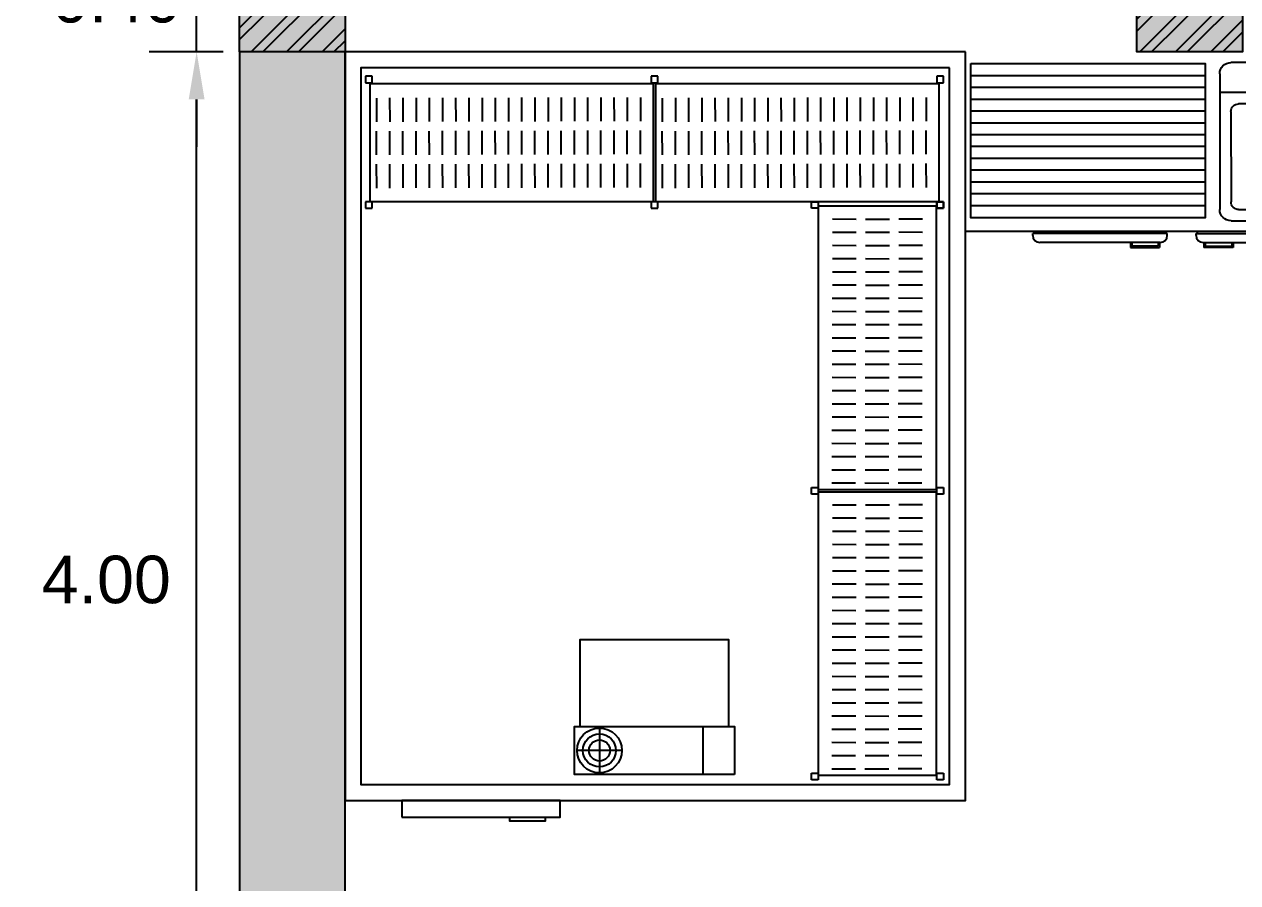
# Model space of a CAD drawing. Header units: millimetres. Extents: x 3409 to 3822, y 896 to 1108.
# Drawn here: x 3464.158 to 3468.756, y 1081.383 to 1084.636 of the extents above; entities that cross this region are included whole.
import ezdxf

# ---------------------------------------------------------------- set-up
doc = ezdxf.new("R2010")
doc.units = ezdxf.units.MM
for name, color, linetype in [('a-epipla', 8, 'Continuous'), ('a-toixoi', 5, 'Continuous'), ('DS_ST_quote 1_50', 7, 'Continuous'), ('Layer1', 5, 'Continuous'), ('ypostilwmata', 232, 'Continuous')]:
    doc.layers.add(name, color=color, linetype=linetype)
doc.styles.get("Standard").update_dxf_attribs({"font": 'arial.ttf'})
doc.dimstyles.get("Standard").update_dxf_attribs({"dimtxt": 0.18, "dimasz": 0.18, "dimexe": 0.18, "dimexo": 0.0625, "dimgap": 0.09, "dimtad": 0, "dimtih": 1, "dimtoh": 1, "dimdec": 4, "dimzin": 0, "dimdsep": 46, "dimtxsty": 'Standard', "dimcen": 0.09, "dimadec": 0, "dimazin": 0, "dimtfac": 1, "dimtdec": 4, "dimtofl": 0, "dimtmove": 0, "dimatfit": 3, "dimfxl": 1, "dimtolj": 1, "dimtzin": 0, "dimarcsym": 0})

# ---------------------------------------------------------------- blocks, each defined once
blk = doc.blocks.new('Kitchen Layout - 7 x 8 ft')
for p, q in [((47.25, 6.5), (47.25, 18.5)), ((48.75, 18.5), (48.75, 6.5)), ((64, 4), (32, 4))]:
    blk.add_line(p, q)
for points in [[(33.5, 21), (62.5, 21)], [(32, 1.5), (32, 19.5)], [(34.5, 19.5), (46.25, 19.5)], [(49.75, 19.5), (61.5, 19.5)], [(64, 19.5), (64, 1.5)], [(33.5, 6.5), (33.5, 18.5)], [(62.5, 18.5), (62.5, 6.5)], [(46.25, 5.5), (34.5, 5.5)], [(61.5, 5.5), (49.75, 5.5)], [(62.5, 0), (33.5, 0)]]:
    blk.add_lwpolyline(points)
for centre, radius in [((40.5, 12.5), 1), ((40.5, 12.5), 0.5), ((55.5, 12.5), 1), ((55.5, 12.5), 0.5)]:
    blk.add_circle(centre, radius)
for centre, radius, start, end in [((33.5, 19.5), 1.5, 90, 180), ((62.5, 19.5), 1.5, 0, 90), ((34.5, 18.5), 1, 90, 180), ((46.25, 18.5), 1, 0, 90), ((49.75, 18.5), 1, 90, 180), ((61.5, 18.5), 1, 0, 90), ((34.5, 6.5), 1, 180, 270), ((46.25, 6.5), 1, 270, 0), ((49.75, 6.5), 1, 180, 270), ((61.5, 6.5), 1, 270, 0), ((33.5, 1.5), 1.5, 180, 270), ((62.5, 1.5), 1.5, 270, 0)]:
    blk.add_arc(centre, radius, start, end)
blk = doc.blocks.new('*D134')
at = {"layer": 'Defpoints', "color": 0, "transparency": 16777216}
for p in [(3464.8114, 1084.5311), (3464.974, 1084.5311), (3464.974, 1080.5311)]:
    blk.add_point(p, dxfattribs=at)
at = {"layer": 'DS_ST_quote 1_50', "color": 0, "lineweight": -2, "transparency": 16777216}
for p, q in [((3464.9115, 1084.5311), (3464.6314, 1084.5311)), ((3464.8114, 1080.7111), (3464.8114, 1084.3511)), ((3464.9115, 1080.5311), (3464.6314, 1080.5311))]:
    blk.add_line(p, q, dxfattribs=at)
at = {"layer": 'DS_ST_quote 1_50', "color": 0, "transparency": 16777216}
for points in [[(3464.7814, 1084.3511), (3464.8414, 1084.3511), (3464.8114, 1084.5311)], [(3464.7814, 1080.7111), (3464.8414, 1080.7111), (3464.8114, 1080.5311)]]:
    blk.add_solid(points, dxfattribs=at)
at = {"layer": 'DS_ST_quote 1_50', "color": 0, "transparency": 16777216, "insert": (3464.469, 1082.5311), "char_height": 0.18, "attachment_point": 5}
blk.add_mtext('\\A1;4.00', dxfattribs=at)
blk = doc.blocks.new('*D133')
at = {"layer": 'Defpoints', "color": 0, "transparency": 16777216}
for p in [(3464.8114, 1084.9311), (3464.974, 1084.9311), (3464.974, 1084.5311)]:
    blk.add_point(p, dxfattribs=at)
at = {"layer": 'DS_ST_quote 1_50', "color": 0, "lineweight": -2, "transparency": 16777216}
for p, q in [((3464.8114, 1085.1111), (3464.8114, 1085.2911)), ((3464.9115, 1084.9311), (3464.6314, 1084.9311)), ((3464.8114, 1084.5311), (3464.8114, 1084.9311)), ((3464.9115, 1084.5311), (3464.6314, 1084.5311)), ((3464.8114, 1084.3511), (3464.8114, 1084.1711))]:
    blk.add_line(p, q, dxfattribs=at)
at = {"layer": 'DS_ST_quote 1_50', "color": 0, "transparency": 16777216}
for points in [[(3464.7814, 1085.1111), (3464.8414, 1085.1111), (3464.8114, 1084.9311)], [(3464.7814, 1084.3511), (3464.8414, 1084.3511), (3464.8114, 1084.5311)]]:
    blk.add_solid(points, dxfattribs=at)
at = {"layer": 'DS_ST_quote 1_50', "color": 0, "transparency": 16777216, "insert": (3464.5076, 1084.7311), "char_height": 0.18, "attachment_point": 5}
blk.add_mtext('\\A1;0.40', dxfattribs=at)
blk = doc.blocks.new('*D136')
at = {"layer": 'Defpoints', "color": 0, "transparency": 16777216}
for p in [(3464.974, 1084.9311), (3463.8331, 1080.1312), (3464.974, 1080.1312)]:
    blk.add_point(p, dxfattribs=at)
at = {"layer": 'DS_ST_quote 1_50', "color": 0, "lineweight": -2, "transparency": 16777216}
for p, q in [((3464.9115, 1084.9311), (3463.6531, 1084.9311)), ((3463.8331, 1084.7511), (3463.8331, 1082.7131)), ((3463.8331, 1080.3112), (3463.8331, 1082.3493)), ((3464.9115, 1080.1312), (3463.6531, 1080.1312))]:
    blk.add_line(p, q, dxfattribs=at)
at = {"layer": 'DS_ST_quote 1_50', "color": 0, "transparency": 16777216}
for points in [[(3463.8031, 1084.7511), (3463.8631, 1084.7511), (3463.8331, 1084.9311)], [(3463.8031, 1080.3112), (3463.8631, 1080.3112), (3463.8331, 1080.1312)]]:
    blk.add_solid(points, dxfattribs=at)
at = {"layer": 'DS_ST_quote 1_50', "color": 0, "transparency": 16777216, "insert": (3463.8331, 1082.5312), "char_height": 0.18, "attachment_point": 5}
blk.add_mtext('\\A1;4.80', dxfattribs=at)

msp = doc.modelspace()

# ---------------------------------------------------------------- hatches: boundary and pattern name
at = {"layer": 'a-epipla'}
h = msp.add_hatch(dxfattribs=at)
h.set_pattern_fill('ANSI32', color=256, scale=0.01)
h.paths.add_polyline_path([(3418.174, 1084.9311), (3417.774, 1084.9311), (3417.774, 1084.5311), (3418.174, 1084.5311)])
h.paths.add_polyline_path([(3421.574, 1084.9311), (3421.174, 1084.9311), (3421.174, 1084.5311), (3421.574, 1084.5311)])
h.paths.add_polyline_path([(3424.974, 1084.9311), (3424.574, 1084.9311), (3424.574, 1084.5311), (3424.974, 1084.5311)])
h.paths.add_polyline_path([(3428.374, 1084.9311), (3427.974, 1084.9311), (3427.974, 1084.5311), (3428.374, 1084.5311)])
h.paths.add_polyline_path([(3431.774, 1084.9311), (3431.374, 1084.9311), (3431.374, 1084.5311), (3431.774, 1084.5311)])
h.paths.add_polyline_path([(3431.774, 1080.5312), (3431.374, 1080.5312), (3431.374, 1080.1312), (3431.774, 1080.1312)])
h.paths.add_polyline_path([(3428.374, 1080.5311), (3427.974, 1080.5311), (3427.974, 1080.1311), (3428.374, 1080.1311)])
h.paths.add_polyline_path([(3424.974, 1080.5311), (3424.574, 1080.5311), (3424.574, 1080.1311), (3424.974, 1080.1311)])
h.paths.add_polyline_path([(3421.574, 1080.5311), (3421.174, 1080.5311), (3421.174, 1080.1311), (3421.574, 1080.1311)])
h.paths.add_polyline_path([(3418.174, 1080.5311), (3417.774, 1080.5311), (3417.774, 1080.1311), (3418.174, 1080.1311)])
h.paths.add_polyline_path([(3435.174, 1084.9311), (3434.774, 1084.9311), (3434.774, 1084.5311), (3435.174, 1084.5311)])
h.paths.add_polyline_path([(3438.574, 1084.9311), (3438.174, 1084.9311), (3438.174, 1084.5311), (3438.574, 1084.5311)])
h.paths.add_polyline_path([(3441.974, 1084.9311), (3441.574, 1084.9311), (3441.574, 1084.5311), (3441.974, 1084.5311)])
h.paths.add_polyline_path([(3445.374, 1084.9311), (3444.974, 1084.9311), (3444.974, 1084.5311), (3445.374, 1084.5311)])
h.paths.add_polyline_path([(3445.374, 1080.5311), (3444.974, 1080.5311), (3444.974, 1080.1311), (3445.374, 1080.1311)])
h.paths.add_polyline_path([(3441.974, 1080.5311), (3441.574, 1080.5311), (3441.574, 1080.1311), (3441.974, 1080.1311)])
h.paths.add_polyline_path([(3438.574, 1080.5311), (3438.174, 1080.5311), (3438.174, 1080.1311), (3438.574, 1080.1311)])
h.paths.add_polyline_path([(3435.174, 1080.5312), (3434.774, 1080.5312), (3434.774, 1080.1312), (3435.174, 1080.1312)])
h.paths.add_polyline_path([(3451.774, 1084.9311), (3451.374, 1084.9311), (3451.374, 1084.5311), (3451.774, 1084.5311)])
h.paths.add_polyline_path([(3455.174, 1084.9311), (3454.774, 1084.9311), (3454.774, 1084.5311), (3455.174, 1084.5311)])
h.paths.add_polyline_path([(3458.574, 1084.9311), (3458.174, 1084.9311), (3458.174, 1084.5311), (3458.574, 1084.5311)])
h.paths.add_polyline_path([(3461.974, 1084.9311), (3461.574, 1084.9311), (3461.574, 1084.5311), (3461.974, 1084.5311)])
h.paths.add_polyline_path([(3451.774, 1080.5311), (3451.374, 1080.5311), (3451.374, 1080.1311), (3451.774, 1080.1311)])
h.paths.add_polyline_path([(3455.174, 1080.5311), (3454.774, 1080.5311), (3454.774, 1080.1311), (3455.174, 1080.1311)])
h.paths.add_polyline_path([(3458.574, 1080.5311), (3458.174, 1080.5311), (3458.174, 1080.1311), (3458.574, 1080.1311)])
h.paths.add_polyline_path([(3461.974, 1080.5312), (3461.574, 1080.5312), (3461.574, 1080.1312), (3461.974, 1080.1312)])
h.paths.add_polyline_path([(3465.374, 1084.9311), (3464.974, 1084.9311), (3464.974, 1084.5311), (3465.374, 1084.5311)])
h.paths.add_polyline_path([(3468.774, 1084.9311), (3468.374, 1084.9311), (3468.374, 1084.5311), (3468.774, 1084.5311)])
h.paths.add_polyline_path([(3472.174, 1084.9311), (3471.774, 1084.9311), (3471.774, 1084.5311), (3472.174, 1084.5311)])
h.paths.add_polyline_path([(3475.574, 1084.9311), (3475.174, 1084.9311), (3475.174, 1084.5311), (3475.574, 1084.5311)])
h.paths.add_polyline_path([(3478.974, 1084.9311), (3478.574, 1084.9311), (3478.574, 1084.5311), (3478.974, 1084.5311)])
h.paths.add_polyline_path([(3478.974, 1080.5311), (3478.574, 1080.5311), (3478.574, 1080.1311), (3478.974, 1080.1311)])
h.paths.add_polyline_path([(3475.574, 1080.5311), (3475.174, 1080.5311), (3475.174, 1080.1311), (3475.574, 1080.1311)])
h.paths.add_polyline_path([(3472.174, 1080.5311), (3471.774, 1080.5311), (3471.774, 1080.1311), (3472.174, 1080.1311)])
h.paths.add_polyline_path([(3468.774, 1080.5311), (3468.374, 1080.5311), (3468.374, 1080.1311), (3468.774, 1080.1311)])
h.paths.add_polyline_path([(3465.374, 1080.5312), (3464.974, 1080.5312), (3464.974, 1080.1312), (3465.374, 1080.1312)])
h = msp.add_hatch(dxfattribs=at)
h.set_pattern_fill('AR-CONC', color=256, scale=0.00088)
h.paths.add_polyline_path([(3418.174, 1084.9311), (3417.774, 1084.9311), (3417.774, 1084.5311), (3418.174, 1084.5311)])
h.paths.add_polyline_path([(3421.574, 1084.9311), (3421.174, 1084.9311), (3421.174, 1084.5311), (3421.574, 1084.5311)])
h.paths.add_polyline_path([(3418.174, 1080.5311), (3417.774, 1080.5311), (3417.774, 1080.1311), (3418.174, 1080.1311)])
h.paths.add_polyline_path([(3421.574, 1080.5311), (3421.174, 1080.5311), (3421.174, 1080.1311), (3421.574, 1080.1311)])
h.paths.add_polyline_path([(3424.974, 1084.9311), (3424.574, 1084.9311), (3424.574, 1084.5311), (3424.974, 1084.5311)])
h.paths.add_polyline_path([(3424.974, 1080.5311), (3424.574, 1080.5311), (3424.574, 1080.1311), (3424.974, 1080.1311)])
h.paths.add_polyline_path([(3428.374, 1080.5311), (3427.974, 1080.5311), (3427.974, 1080.1311), (3428.374, 1080.1311)])
h.paths.add_polyline_path([(3428.374, 1084.9311), (3427.974, 1084.9311), (3427.974, 1084.5311), (3428.374, 1084.5311)])
h.paths.add_polyline_path([(3431.774, 1084.9311), (3431.374, 1084.9311), (3431.374, 1084.5311), (3431.774, 1084.5311)])
h.paths.add_polyline_path([(3431.774, 1080.5312), (3431.374, 1080.5312), (3431.374, 1080.1312), (3431.774, 1080.1312)])
h.paths.add_polyline_path([(3435.174, 1080.5312), (3434.774, 1080.5312), (3434.774, 1080.1312), (3435.174, 1080.1312)])
h.paths.add_polyline_path([(3435.174, 1084.9311), (3434.774, 1084.9311), (3434.774, 1084.5311), (3435.174, 1084.5311)])
h.paths.add_polyline_path([(3438.574, 1084.9311), (3438.174, 1084.9311), (3438.174, 1084.5311), (3438.574, 1084.5311)])
h.paths.add_polyline_path([(3438.574, 1080.5311), (3438.174, 1080.5311), (3438.174, 1080.1311), (3438.574, 1080.1311)])
h.paths.add_polyline_path([(3441.974, 1084.9311), (3441.574, 1084.9311), (3441.574, 1084.5311), (3441.974, 1084.5311)])
h.paths.add_polyline_path([(3441.974, 1080.5311), (3441.574, 1080.5311), (3441.574, 1080.1311), (3441.974, 1080.1311)])
h.paths.add_polyline_path([(3445.374, 1084.9311), (3444.974, 1084.9311), (3444.974, 1084.5311), (3445.374, 1084.5311)])
h.paths.add_polyline_path([(3445.374, 1080.5311), (3444.974, 1080.5311), (3444.974, 1080.1311), (3445.374, 1080.1311)])
h.paths.add_polyline_path([(3451.774, 1084.9311), (3451.374, 1084.9311), (3451.374, 1084.5311), (3451.774, 1084.5311)])
h.paths.add_polyline_path([(3455.174, 1084.9311), (3454.774, 1084.9311), (3454.774, 1084.5311), (3455.174, 1084.5311)])
h.paths.add_polyline_path([(3451.774, 1080.5311), (3451.374, 1080.5311), (3451.374, 1080.1311), (3451.774, 1080.1311)])
h.paths.add_polyline_path([(3455.174, 1080.5311), (3454.774, 1080.5311), (3454.774, 1080.1311), (3455.174, 1080.1311)])
h.paths.add_polyline_path([(3458.574, 1084.9311), (3458.174, 1084.9311), (3458.174, 1084.5311), (3458.574, 1084.5311)])
h.paths.add_polyline_path([(3458.574, 1080.5311), (3458.174, 1080.5311), (3458.174, 1080.1311), (3458.574, 1080.1311)])
h.paths.add_polyline_path([(3461.974, 1084.9311), (3461.574, 1084.9311), (3461.574, 1084.5311), (3461.974, 1084.5311)])
h.paths.add_polyline_path([(3461.974, 1080.5312), (3461.574, 1080.5312), (3461.574, 1080.1312), (3461.974, 1080.1312)])
h.paths.add_polyline_path([(3465.374, 1084.9311), (3464.974, 1084.9311), (3464.974, 1084.5311), (3465.374, 1084.5311)])
h.paths.add_polyline_path([(3465.374, 1080.5312), (3464.974, 1080.5312), (3464.974, 1080.1312), (3465.374, 1080.1312)])
h.paths.add_polyline_path([(3468.774, 1084.9311), (3468.374, 1084.9311), (3468.374, 1084.5311), (3468.774, 1084.5311)])
h.paths.add_polyline_path([(3468.774, 1080.5311), (3468.374, 1080.5311), (3468.374, 1080.1311), (3468.774, 1080.1311)])
h.paths.add_polyline_path([(3472.174, 1084.9311), (3471.774, 1084.9311), (3471.774, 1084.5311), (3472.174, 1084.5311)])
h.paths.add_polyline_path([(3472.174, 1080.5311), (3471.774, 1080.5311), (3471.774, 1080.1311), (3472.174, 1080.1311)])
h.paths.add_polyline_path([(3475.574, 1084.9311), (3475.174, 1084.9311), (3475.174, 1084.5311), (3475.574, 1084.5311)])
h.paths.add_polyline_path([(3475.574, 1080.5311), (3475.174, 1080.5311), (3475.174, 1080.1311), (3475.574, 1080.1311)])
h.paths.add_polyline_path([(3478.974, 1080.5311), (3478.574, 1080.5311), (3478.574, 1080.1311), (3478.974, 1080.1311)])
h.paths.add_polyline_path([(3478.974, 1084.9311), (3478.574, 1084.9311), (3478.574, 1084.5311), (3478.974, 1084.5311)])
at = {"layer": 'Layer1'}
h = msp.add_hatch(color=256, dxfattribs=at)
h.dxf.hatch_style = 1
h.paths.add_polyline_path([(3461.974, 1084.5311), (3461.574, 1084.5311), (3461.574, 1080.5312), (3461.974, 1080.5312)])
h.paths.add_polyline_path([(3465.374, 1084.5311), (3464.974, 1084.5311), (3464.974, 1080.5312), (3465.374, 1080.5312)])
h.paths.add_polyline_path([(3475.574, 1084.5311), (3475.174, 1084.5311), (3475.174, 1080.5311), (3475.574, 1080.5311)])
h.paths.add_polyline_path([(3478.974, 1084.5311), (3478.774, 1084.5311), (3478.774, 1083.7811), (3477.2573, 1083.7811), (3477.2573, 1083.5811), (3478.774, 1083.5811), (3478.774, 1082.6311), (3475.574, 1082.6311), (3475.574, 1082.4311), (3478.774, 1082.4311), (3478.774, 1081.4811), (3477.2573, 1081.4811), (3477.2573, 1081.2811), (3478.774, 1081.2811), (3478.774, 1080.5311), (3478.974, 1080.5311)])
h.paths.add_polyline_path([(3478.574, 1084.9311), (3477.2573, 1084.9311), (3477.2573, 1084.7311), (3478.574, 1084.7311)])
h.paths.add_polyline_path([(3476.2547, 1084.9311), (3475.574, 1084.9311), (3475.574, 1084.7311), (3476.2547, 1084.7311)])
h.paths.add_polyline_path([(3476.2547, 1080.3311), (3475.574, 1080.3311), (3475.574, 1080.1311), (3476.2548, 1080.1311)])
h.paths.add_polyline_path([(3478.574, 1080.3311), (3477.2573, 1080.3311), (3477.2573, 1080.1311), (3478.574, 1080.1311)])

# ---------------------------------------------------------------- linework, layer by layer
at = {"layer": 'a-epipla'}
for p, q in [((3465.451, 1084.4384), (3465.451, 1084.4134)), ((3465.476, 1084.4384), (3465.451, 1084.4384)), ((3465.451, 1084.4134), (3465.476, 1084.4134)), ((3465.476, 1084.4134), (3465.476, 1084.4384)), ((3466.5337, 1084.4384), (3466.5337, 1084.4134)), ((3466.5587, 1084.4384), (3466.5337, 1084.4384)), ((3466.5337, 1084.4384), (3466.5337, 1084.4134)), ((3466.5587, 1084.4384), (3466.5337, 1084.4384)), ((3466.5337, 1084.4384), (3466.5337, 1084.4134)), ((3466.5587, 1084.4384), (3466.5337, 1084.4384)), ((3466.5337, 1084.4134), (3466.5587, 1084.4134)), ((3466.5337, 1084.4134), (3466.5587, 1084.4134)), ((3466.5337, 1084.4134), (3466.5587, 1084.4134)), ((3466.5587, 1084.4134), (3466.5587, 1084.4384)), ((3466.5587, 1084.4134), (3466.5587, 1084.4384)), ((3466.5587, 1084.4134), (3466.5587, 1084.4384)), ((3467.6165, 1084.4384), (3467.6165, 1084.4134)), ((3467.6415, 1084.4384), (3467.6165, 1084.4384)), ((3467.6165, 1084.4384), (3467.6165, 1084.4134)), ((3467.6415, 1084.4384), (3467.6165, 1084.4384)), ((3467.6165, 1084.4134), (3467.6415, 1084.4134)), ((3467.6165, 1084.4134), (3467.6415, 1084.4134)), ((3467.6415, 1084.4134), (3467.6415, 1084.4384)), ((3467.6415, 1084.4134), (3467.6415, 1084.4384)), ((3467.7443, 1084.4419), (3468.6328, 1084.4419)), ((3467.7443, 1084.3971), (3468.6328, 1084.3971)), ((3465.4927, 1084.3563), (3465.4929, 1084.2663)), ((3465.5427, 1084.3564), (3465.5429, 1084.2664)), ((3465.5927, 1084.3565), (3465.5929, 1084.2665)), ((3465.6427, 1084.3566), (3465.6429, 1084.2666)), ((3465.6927, 1084.3568), (3465.6929, 1084.2668)), ((3465.7427, 1084.3569), (3465.7429, 1084.2669)), ((3465.7927, 1084.357), (3465.7929, 1084.267)), ((3465.8427, 1084.3571), (3465.8429, 1084.2671)), ((3465.8927, 1084.3573), (3465.8929, 1084.2673)), ((3465.9427, 1084.3574), (3465.9429, 1084.2674)), ((3465.9927, 1084.3575), (3465.9929, 1084.2675)), ((3466.0427, 1084.3576), (3466.0429, 1084.2676)), ((3466.0927, 1084.3578), (3466.0929, 1084.2678)), ((3466.1427, 1084.3579), (3466.1429, 1084.2679)), ((3466.1927, 1084.358), (3466.1929, 1084.268)), ((3466.2427, 1084.3581), (3466.2429, 1084.2681)), ((3466.2927, 1084.3583), (3466.2929, 1084.2683)), ((3466.3427, 1084.3584), (3466.3429, 1084.2684)), ((3466.3927, 1084.3585), (3466.3929, 1084.2685)), ((3466.4427, 1084.3586), (3466.4429, 1084.2686)), ((3466.4927, 1084.3588), (3466.4929, 1084.2688)), ((3466.5754, 1084.3563), (3466.5756, 1084.2663)), ((3466.6254, 1084.3564), (3466.6256, 1084.2664)), ((3466.6754, 1084.3565), (3466.6756, 1084.2665)), ((3466.7254, 1084.3566), (3466.7256, 1084.2666)), ((3466.7754, 1084.3568), (3466.7756, 1084.2668)), ((3466.8254, 1084.3569), (3466.8256, 1084.2669)), ((3466.8754, 1084.357), (3466.8756, 1084.267)), ((3466.9254, 1084.3571), (3466.9256, 1084.2671)), ((3466.9754, 1084.3573), (3466.9756, 1084.2673)), ((3467.0254, 1084.3574), (3467.0256, 1084.2674)), ((3467.0754, 1084.3575), (3467.0756, 1084.2675)), ((3467.1254, 1084.3576), (3467.1256, 1084.2676)), ((3467.1754, 1084.3578), (3467.1756, 1084.2678)), ((3467.2254, 1084.3579), (3467.2256, 1084.2679)), ((3467.2754, 1084.358), (3467.2756, 1084.268)), ((3467.3254, 1084.3581), (3467.3256, 1084.2681)), ((3467.3754, 1084.3583), (3467.3756, 1084.2683)), ((3467.4254, 1084.3584), (3467.4256, 1084.2684)), ((3467.4754, 1084.3585), (3467.4756, 1084.2685)), ((3467.5254, 1084.3586), (3467.5256, 1084.2686)), ((3467.5754, 1084.3588), (3467.5756, 1084.2688)), ((3467.7443, 1084.3524), (3468.6328, 1084.3524)), ((3467.7443, 1084.3076), (3468.6328, 1084.3076)), ((3465.4932, 1084.1407), (3465.493, 1084.2307)), ((3465.5432, 1084.1408), (3465.543, 1084.2308)), ((3465.5932, 1084.1409), (3465.593, 1084.2309)), ((3465.6432, 1084.1411), (3465.643, 1084.2311)), ((3465.6932, 1084.1412), (3465.693, 1084.2312)), ((3465.7432, 1084.1413), (3465.743, 1084.2313)), ((3465.7932, 1084.1414), (3465.793, 1084.2314)), ((3465.8432, 1084.1416), (3465.843, 1084.2316)), ((3465.8932, 1084.1417), (3465.893, 1084.2317)), ((3465.9432, 1084.1418), (3465.943, 1084.2318)), ((3465.9932, 1084.1419), (3465.993, 1084.2319)), ((3466.0432, 1084.1421), (3466.043, 1084.2321)), ((3466.0932, 1084.1422), (3466.093, 1084.2322)), ((3466.1432, 1084.1423), (3466.143, 1084.2323)), ((3466.1932, 1084.1424), (3466.193, 1084.2324)), ((3466.2432, 1084.1426), (3466.243, 1084.2326)), ((3466.2932, 1084.1427), (3466.293, 1084.2327)), ((3466.3432, 1084.1428), (3466.343, 1084.2328)), ((3466.3932, 1084.1429), (3466.393, 1084.2329)), ((3466.4432, 1084.1431), (3466.443, 1084.2331)), ((3466.4932, 1084.1432), (3466.493, 1084.2332)), ((3466.576, 1084.1407), (3466.5757, 1084.2307)), ((3466.626, 1084.1408), (3466.6257, 1084.2308)), ((3466.676, 1084.1409), (3466.6757, 1084.2309)), ((3466.726, 1084.1411), (3466.7257, 1084.2311)), ((3466.776, 1084.1412), (3466.7757, 1084.2312)), ((3466.826, 1084.1413), (3466.8257, 1084.2313)), ((3466.876, 1084.1414), (3466.8757, 1084.2314)), ((3466.926, 1084.1416), (3466.9257, 1084.2316)), ((3466.976, 1084.1417), (3466.9757, 1084.2317)), ((3467.026, 1084.1418), (3467.0257, 1084.2318)), ((3467.076, 1084.1419), (3467.0757, 1084.2319)), ((3467.126, 1084.1421), (3467.1257, 1084.2321)), ((3467.176, 1084.1422), (3467.1757, 1084.2322)), ((3467.226, 1084.1423), (3467.2257, 1084.2323)), ((3467.276, 1084.1424), (3467.2757, 1084.2324)), ((3467.326, 1084.1426), (3467.3257, 1084.2326)), ((3467.376, 1084.1427), (3467.3757, 1084.2327)), ((3467.426, 1084.1428), (3467.4257, 1084.2328)), ((3467.476, 1084.1429), (3467.4757, 1084.2329)), ((3467.526, 1084.1431), (3467.5257, 1084.2331)), ((3467.576, 1084.1432), (3467.5757, 1084.2332)), ((3467.7443, 1084.2628), (3468.6328, 1084.2628)), ((3467.7443, 1084.2181), (3468.6328, 1084.2181)), ((3467.7443, 1084.1733), (3468.6328, 1084.1733)), ((3465.4936, 1084.0151), (3465.4933, 1084.1051)), ((3465.5436, 1084.0152), (3465.5433, 1084.1052)), ((3465.5936, 1084.0154), (3465.5933, 1084.1054)), ((3465.6436, 1084.0155), (3465.6433, 1084.1055)), ((3465.6936, 1084.0156), (3465.6933, 1084.1056)), ((3465.7436, 1084.0157), (3465.7433, 1084.1057)), ((3465.7936, 1084.0159), (3465.7933, 1084.1059)), ((3465.8436, 1084.016), (3465.8433, 1084.106)), ((3465.8936, 1084.0161), (3465.8933, 1084.1061)), ((3465.9436, 1084.0162), (3465.9433, 1084.1062)), ((3465.9936, 1084.0164), (3465.9933, 1084.1064)), ((3466.0436, 1084.0165), (3466.0433, 1084.1065)), ((3466.0935, 1084.0166), (3466.0933, 1084.1066)), ((3466.1435, 1084.0167), (3466.1433, 1084.1067)), ((3466.1935, 1084.0169), (3466.1933, 1084.1069)), ((3466.2435, 1084.017), (3466.2433, 1084.107)), ((3466.2935, 1084.0171), (3466.2933, 1084.1071)), ((3466.3435, 1084.0172), (3466.3433, 1084.1072)), ((3466.3935, 1084.0174), (3466.3933, 1084.1074)), ((3466.4435, 1084.0175), (3466.4433, 1084.1075)), ((3466.4935, 1084.0176), (3466.4933, 1084.1076)), ((3466.5763, 1084.0151), (3466.576, 1084.1051)), ((3466.6263, 1084.0152), (3466.626, 1084.1052)), ((3466.6763, 1084.0154), (3466.676, 1084.1054)), ((3466.7263, 1084.0155), (3466.726, 1084.1055)), ((3466.7763, 1084.0156), (3466.776, 1084.1056)), ((3466.8263, 1084.0157), (3466.826, 1084.1057)), ((3466.8763, 1084.0159), (3466.876, 1084.1059)), ((3466.9263, 1084.016), (3466.926, 1084.106)), ((3466.9763, 1084.0161), (3466.976, 1084.1061)), ((3467.0263, 1084.0162), (3467.026, 1084.1062)), ((3467.0763, 1084.0164), (3467.076, 1084.1064)), ((3467.1263, 1084.0165), (3467.126, 1084.1065)), ((3467.1763, 1084.0166), (3467.176, 1084.1066)), ((3467.2263, 1084.0167), (3467.226, 1084.1067)), ((3467.2763, 1084.0169), (3467.276, 1084.1069)), ((3467.3263, 1084.017), (3467.326, 1084.107)), ((3467.3763, 1084.0171), (3467.376, 1084.1071)), ((3467.4263, 1084.0172), (3467.426, 1084.1072)), ((3467.4763, 1084.0174), (3467.476, 1084.1074)), ((3467.5263, 1084.0175), (3467.526, 1084.1075)), ((3467.5763, 1084.0176), (3467.576, 1084.1076)), ((3467.7443, 1084.1286), (3468.6328, 1084.1286)), ((3467.7443, 1084.0838), (3468.6328, 1084.0838)), ((3467.7443, 1084.039), (3468.6328, 1084.039)), ((3467.7443, 1083.9943), (3468.6328, 1083.9943)), ((3465.451, 1083.9634), (3465.451, 1083.9384)), ((3465.476, 1083.9634), (3465.451, 1083.9634)), ((3465.476, 1083.9384), (3465.476, 1083.9634)), ((3466.5337, 1083.9634), (3466.5337, 1083.9384)), ((3466.5587, 1083.9634), (3466.5337, 1083.9634)), ((3466.5337, 1083.9634), (3466.5337, 1083.9384)), ((3466.5587, 1083.9634), (3466.5337, 1083.9634)), ((3466.5337, 1083.9634), (3466.5337, 1083.9384)), ((3466.5587, 1083.9634), (3466.5337, 1083.9634)), ((3466.5587, 1083.9384), (3466.5587, 1083.9634)), ((3466.5587, 1083.9384), (3466.5587, 1083.9634)), ((3466.5587, 1083.9384), (3466.5587, 1083.9634)), ((3467.1415, 1083.9634), (3467.1665, 1083.9634)), ((3467.1415, 1083.9384), (3467.1415, 1083.9634)), ((3467.1415, 1083.9634), (3467.1665, 1083.9634)), ((3467.1415, 1083.9384), (3467.1415, 1083.9634)), ((3467.1665, 1083.9634), (3467.1665, 1083.9384)), ((3467.1665, 1083.9634), (3467.1665, 1083.9384)), ((3467.6165, 1083.9634), (3467.6165, 1083.9384)), ((3467.6415, 1083.9634), (3467.6165, 1083.9634)), ((3467.6165, 1083.9634), (3467.6165, 1083.9384)), ((3467.6415, 1083.9634), (3467.6165, 1083.9634)), ((3467.6165, 1083.9634), (3467.6415, 1083.9634)), ((3467.6165, 1083.9384), (3467.6165, 1083.9634)), ((3467.6165, 1083.9634), (3467.6415, 1083.9634)), ((3467.6165, 1083.9384), (3467.6165, 1083.9634)), ((3467.6415, 1083.9384), (3467.6415, 1083.9634)), ((3467.6415, 1083.9384), (3467.6415, 1083.9634)), ((3467.6415, 1083.9634), (3467.6415, 1083.9384)), ((3467.6415, 1083.9634), (3467.6415, 1083.9384)), ((3467.7443, 1083.9495), (3468.6328, 1083.9495)), ((3465.451, 1083.9384), (3465.476, 1083.9384)), ((3466.5337, 1083.9384), (3466.5587, 1083.9384)), ((3466.5337, 1083.9384), (3466.5587, 1083.9384)), ((3466.5337, 1083.9384), (3466.5587, 1083.9384)), ((3467.1665, 1083.9384), (3467.1415, 1083.9384)), ((3467.1665, 1083.9384), (3467.1415, 1083.9384)), ((3467.6165, 1083.9384), (3467.6415, 1083.9384)), ((3467.6165, 1083.9384), (3467.6415, 1083.9384)), ((3467.6415, 1083.9384), (3467.6165, 1083.9384)), ((3467.6415, 1083.9384), (3467.6165, 1083.9384)), ((3467.2207, 1083.8982), (3467.3107, 1083.8979)), ((3467.3463, 1083.8978), (3467.4363, 1083.8976)), ((3467.5619, 1083.8973), (3467.4719, 1083.8975)), ((3467.2206, 1083.8482), (3467.3106, 1083.8479)), ((3467.3462, 1083.8478), (3467.4362, 1083.8476)), ((3467.5617, 1083.8473), (3467.4717, 1083.8475)), ((3467.724, 1083.8512), (3475.174, 1083.8512)), ((3468.4893, 1083.8427), (3467.9793, 1083.8427)), ((3467.9793, 1083.8355), (3467.9793, 1083.8427)), ((3467.9793, 1083.8355), (3467.9793, 1083.8427)), ((3468.4893, 1083.8427), (3467.9793, 1083.8427)), ((3467.9793, 1083.8355), (3467.9793, 1083.8427)), ((3467.9793, 1083.8355), (3467.9793, 1083.8427)), ((3467.9843, 1083.8427), (3467.9843, 1083.8512)), ((3467.9843, 1083.8427), (3467.9843, 1083.8512)), ((3468.4625, 1083.8087), (3468.0061, 1083.8087)), ((3468.4625, 1083.8087), (3468.0061, 1083.8087)), ((3468.3494, 1083.8087), (3468.3494, 1083.7901)), ((3468.3494, 1083.8087), (3468.3494, 1083.7901)), ((3468.3545, 1083.8087), (3468.3545, 1083.7951)), ((3468.3545, 1083.8087), (3468.3545, 1083.7951)), ((3468.4552, 1083.8087), (3468.4552, 1083.7951)), ((3468.4552, 1083.8087), (3468.4552, 1083.7951)), ((3468.4602, 1083.8087), (3468.4602, 1083.7901)), ((3468.4602, 1083.8087), (3468.4602, 1083.7901)), ((3468.4843, 1083.8427), (3468.4843, 1083.8512)), ((3468.4843, 1083.8427), (3468.4843, 1083.8512)), ((3468.4893, 1083.8355), (3468.4893, 1083.8427)), ((3468.4893, 1083.8355), (3468.4893, 1083.8427)), ((3468.5984, 1083.8427), (3469.1084, 1083.8427)), ((3468.5984, 1083.8355), (3468.5984, 1083.8427)), ((3468.6034, 1083.8427), (3468.6034, 1083.8512)), ((3468.6251, 1083.8087), (3469.0816, 1083.8087)), ((3468.6275, 1083.8087), (3468.6275, 1083.7901)), ((3468.6325, 1083.8087), (3468.6325, 1083.7951)), ((3468.7332, 1083.8087), (3468.7332, 1083.7951)), ((3468.7382, 1083.8087), (3468.7382, 1083.7901)), ((3467.2205, 1083.7982), (3467.3105, 1083.7979)), ((3467.3461, 1083.7978), (3467.4361, 1083.7976)), ((3467.5616, 1083.7973), (3467.4716, 1083.7975)), ((3468.3494, 1083.7901), (3468.4602, 1083.7901)), ((3468.3494, 1083.7901), (3468.4602, 1083.7901)), ((3468.4552, 1083.7951), (3468.3545, 1083.7951)), ((3468.4552, 1083.7951), (3468.3545, 1083.7951)), ((3468.7382, 1083.7901), (3468.6275, 1083.7901)), ((3468.6325, 1083.7951), (3468.7332, 1083.7951)), ((3467.2204, 1083.7482), (3467.3104, 1083.7479)), ((3467.3459, 1083.7478), (3467.4359, 1083.7476)), ((3467.5615, 1083.7473), (3467.4715, 1083.7475)), ((3467.2202, 1083.6982), (3467.3102, 1083.6979)), ((3467.3458, 1083.6978), (3467.4358, 1083.6976)), ((3467.5614, 1083.6973), (3467.4714, 1083.6975)), ((3467.2201, 1083.6482), (3467.3101, 1083.6479)), ((3467.3457, 1083.6478), (3467.4357, 1083.6476)), ((3467.5612, 1083.6473), (3467.4712, 1083.6475)), ((3467.22, 1083.5982), (3467.31, 1083.5979)), ((3467.3456, 1083.5978), (3467.4356, 1083.5976)), ((3467.5611, 1083.5973), (3467.4711, 1083.5975)), ((3467.2199, 1083.5482), (3467.3099, 1083.5479)), ((3467.3454, 1083.5478), (3467.4354, 1083.5476)), ((3467.561, 1083.5473), (3467.471, 1083.5475)), ((3467.2197, 1083.4982), (3467.3097, 1083.4979)), ((3467.3453, 1083.4978), (3467.4353, 1083.4976)), ((3467.5609, 1083.4973), (3467.4709, 1083.4975)), ((3467.2196, 1083.4482), (3467.3096, 1083.4479)), ((3467.3452, 1083.4478), (3467.4352, 1083.4476)), ((3467.5607, 1083.4473), (3467.4707, 1083.4475)), ((3467.2195, 1083.3982), (3467.3095, 1083.3979)), ((3467.345, 1083.3978), (3467.435, 1083.3976)), ((3467.5606, 1083.3973), (3467.4706, 1083.3975)), ((3467.2194, 1083.3482), (3467.3094, 1083.3479)), ((3467.3449, 1083.3478), (3467.4349, 1083.3476)), ((3467.5605, 1083.3473), (3467.4705, 1083.3475)), ((3467.2192, 1083.2982), (3467.3092, 1083.2979)), ((3467.3448, 1083.2978), (3467.4348, 1083.2976)), ((3467.5604, 1083.2973), (3467.4704, 1083.2975)), ((3467.2191, 1083.2482), (3467.3091, 1083.2479)), ((3467.3447, 1083.2478), (3467.4347, 1083.2476)), ((3467.5602, 1083.2473), (3467.4702, 1083.2475)), ((3467.219, 1083.1982), (3467.309, 1083.1979)), ((3467.3445, 1083.1978), (3467.4345, 1083.1976)), ((3467.5601, 1083.1973), (3467.4701, 1083.1975)), ((3467.2189, 1083.1482), (3467.3089, 1083.1479)), ((3467.3444, 1083.1478), (3467.4344, 1083.1476)), ((3467.56, 1083.1473), (3467.47, 1083.1475)), ((3467.2187, 1083.0982), (3467.3087, 1083.0979)), ((3467.3443, 1083.0978), (3467.4343, 1083.0976)), ((3467.5599, 1083.0973), (3467.4699, 1083.0975)), ((3467.2186, 1083.0482), (3467.3086, 1083.0479)), ((3467.3442, 1083.0478), (3467.4342, 1083.0476)), ((3467.5597, 1083.0473), (3467.4697, 1083.0475)), ((3467.2185, 1082.9982), (3467.3085, 1082.9979)), ((3467.344, 1082.9978), (3467.434, 1082.9976)), ((3467.5596, 1082.9973), (3467.4696, 1082.9975)), ((3467.2183, 1082.9482), (3467.3083, 1082.9479)), ((3467.3439, 1082.9478), (3467.4339, 1082.9476)), ((3467.5595, 1082.9473), (3467.4695, 1082.9475)), ((3467.2182, 1082.8982), (3467.3082, 1082.8979)), ((3467.3438, 1082.8978), (3467.4338, 1082.8976)), ((3467.5594, 1082.8973), (3467.4694, 1082.8975)), ((3467.1415, 1082.8806), (3467.1665, 1082.8806)), ((3467.1415, 1082.8556), (3467.1415, 1082.8806)), ((3467.1415, 1082.8806), (3467.1665, 1082.8806)), ((3467.1415, 1082.8556), (3467.1415, 1082.8806)), ((3467.1415, 1082.8806), (3467.1665, 1082.8806)), ((3467.1415, 1082.8556), (3467.1415, 1082.8806)), ((3467.1665, 1082.8556), (3467.1415, 1082.8556)), ((3467.1665, 1082.8556), (3467.1415, 1082.8556)), ((3467.1665, 1082.8556), (3467.1415, 1082.8556)), ((3467.1665, 1082.8806), (3467.1665, 1082.8556)), ((3467.1665, 1082.8806), (3467.1665, 1082.8556)), ((3467.1665, 1082.8806), (3467.1665, 1082.8556)), ((3467.6165, 1082.8806), (3467.6415, 1082.8806)), ((3467.6165, 1082.8556), (3467.6165, 1082.8806)), ((3467.6165, 1082.8806), (3467.6415, 1082.8806)), ((3467.6165, 1082.8556), (3467.6165, 1082.8806)), ((3467.6165, 1082.8806), (3467.6415, 1082.8806)), ((3467.6165, 1082.8556), (3467.6165, 1082.8806)), ((3467.6415, 1082.8556), (3467.6165, 1082.8556)), ((3467.6415, 1082.8556), (3467.6165, 1082.8556)), ((3467.6415, 1082.8556), (3467.6165, 1082.8556)), ((3467.6415, 1082.8806), (3467.6415, 1082.8556)), ((3467.6415, 1082.8806), (3467.6415, 1082.8556)), ((3467.6415, 1082.8806), (3467.6415, 1082.8556)), ((3467.2207, 1082.8154), (3467.3107, 1082.8152)), ((3467.3463, 1082.8151), (3467.4363, 1082.8149)), ((3467.5619, 1082.8146), (3467.4719, 1082.8148)), ((3467.2206, 1082.7654), (3467.3106, 1082.7652)), ((3467.3462, 1082.7651), (3467.4362, 1082.7649)), ((3467.5617, 1082.7646), (3467.4717, 1082.7648)), ((3467.2205, 1082.7154), (3467.3105, 1082.7152)), ((3467.3461, 1082.7151), (3467.4361, 1082.7149)), ((3467.5616, 1082.7146), (3467.4716, 1082.7148)), ((3467.2204, 1082.6654), (3467.3104, 1082.6652)), ((3467.3459, 1082.6651), (3467.4359, 1082.6649)), ((3467.5615, 1082.6646), (3467.4715, 1082.6648)), ((3467.2202, 1082.6154), (3467.3102, 1082.6152)), ((3467.3458, 1082.6151), (3467.4358, 1082.6149)), ((3467.5614, 1082.6146), (3467.4714, 1082.6148)), ((3467.2201, 1082.5654), (3467.3101, 1082.5652)), ((3467.3457, 1082.5651), (3467.4357, 1082.5649)), ((3467.5612, 1082.5646), (3467.4712, 1082.5648)), ((3467.22, 1082.5154), (3467.31, 1082.5152)), ((3467.3456, 1082.5151), (3467.4356, 1082.5149)), ((3467.5611, 1082.5146), (3467.4711, 1082.5148)), ((3467.2199, 1082.4654), (3467.3099, 1082.4652)), ((3467.3454, 1082.4651), (3467.4354, 1082.4649)), ((3467.561, 1082.4646), (3467.471, 1082.4648)), ((3467.2197, 1082.4154), (3467.3097, 1082.4152)), ((3467.3453, 1082.4151), (3467.4353, 1082.4149)), ((3467.5609, 1082.4146), (3467.4709, 1082.4148)), ((3467.2196, 1082.3654), (3467.3096, 1082.3652)), ((3467.3452, 1082.3651), (3467.4352, 1082.3649)), ((3467.5607, 1082.3646), (3467.4707, 1082.3648)), ((3467.2195, 1082.3154), (3467.3095, 1082.3152)), ((3467.345, 1082.3151), (3467.435, 1082.3149)), ((3467.5606, 1082.3146), (3467.4706, 1082.3148)), ((3467.2194, 1082.2654), (3467.3094, 1082.2652)), ((3467.3449, 1082.2651), (3467.4349, 1082.2649)), ((3467.5605, 1082.2646), (3467.4705, 1082.2648)), ((3467.2192, 1082.2154), (3467.3092, 1082.2152)), ((3467.3448, 1082.2151), (3467.4348, 1082.2149)), ((3467.5604, 1082.2146), (3467.4704, 1082.2148)), ((3467.2191, 1082.1654), (3467.3091, 1082.1652)), ((3467.3447, 1082.1651), (3467.4347, 1082.1649)), ((3467.5602, 1082.1646), (3467.4702, 1082.1648)), ((3467.219, 1082.1154), (3467.309, 1082.1152)), ((3467.3445, 1082.1151), (3467.4345, 1082.1149)), ((3467.5601, 1082.1146), (3467.4701, 1082.1148)), ((3467.2189, 1082.0654), (3467.3089, 1082.0652)), ((3467.3444, 1082.0651), (3467.4344, 1082.0649)), ((3467.56, 1082.0646), (3467.47, 1082.0648)), ((3466.7297, 1081.9751), (3466.7297, 1081.7939)), ((3467.2187, 1082.0154), (3467.3087, 1082.0152)), ((3467.3443, 1082.0151), (3467.4343, 1082.0149)), ((3467.5599, 1082.0146), (3467.4699, 1082.0148)), ((3466.3377, 1081.9695), (3466.3377, 1081.7995)), ((3467.2186, 1081.9654), (3467.3086, 1081.9652)), ((3467.3442, 1081.9651), (3467.4342, 1081.9649)), ((3467.5597, 1081.9646), (3467.4697, 1081.9648)), ((3467.2185, 1081.9154), (3467.3085, 1081.9152)), ((3467.344, 1081.9151), (3467.434, 1081.9149)), ((3467.5596, 1081.9146), (3467.4696, 1081.9148)), ((3467.2183, 1081.8654), (3467.3083, 1081.8652)), ((3467.3439, 1081.8651), (3467.4339, 1081.8649)), ((3467.5595, 1081.8646), (3467.4695, 1081.8648)), ((3467.1415, 1081.7979), (3467.1665, 1081.7979)), ((3467.1415, 1081.7729), (3467.1415, 1081.7979)), ((3467.1665, 1081.7979), (3467.1665, 1081.7729)), ((3467.2182, 1081.8154), (3467.3082, 1081.8152)), ((3467.3438, 1081.8151), (3467.4338, 1081.8149)), ((3467.5594, 1081.8146), (3467.4694, 1081.8148)), ((3467.6165, 1081.7979), (3467.6415, 1081.7979)), ((3467.6165, 1081.7729), (3467.6165, 1081.7979)), ((3467.6415, 1081.7979), (3467.6415, 1081.7729)), ((3467.1665, 1081.7729), (3467.1415, 1081.7729)), ((3467.6415, 1081.7729), (3467.6165, 1081.7729))]:
    msp.add_line(p, q, dxfattribs=at)
for points in [[(3467.724, 1084.5312), (3465.374, 1084.5312), (3465.374, 1081.6955), (3467.724, 1081.6955), (3467.724, 1084.5312)], [(3466.2652, 1081.9751), (3466.2652, 1082.3051), (3466.8272, 1082.3051), (3466.8272, 1081.9751)], [(3466.4227, 1081.8845), (3466.2527, 1081.8845)], [(3466.1323, 1081.6322), (3466.1323, 1081.6166), (3465.9981, 1081.6166), (3465.9981, 1081.6322)]]:
    msp.add_lwpolyline(points, dxfattribs=at)
for points in [[(3467.664, 1084.4712), (3465.434, 1084.4712), (3465.434, 1081.7555), (3467.664, 1081.7555)], [(3467.7443, 1084.4867), (3468.6328, 1084.4867), (3468.6328, 1083.9026), (3467.7443, 1083.9026)], [(3466.5412, 1083.9634), (3465.4685, 1083.9634), (3465.4685, 1084.4114), (3466.5412, 1084.4114)], [(3467.624, 1083.9634), (3466.5512, 1083.9634), (3466.5512, 1084.4114), (3467.624, 1084.4114)], [(3467.1665, 1083.9459), (3467.1665, 1082.8731), (3467.6145, 1082.8731), (3467.6145, 1083.9459)], [(3467.1665, 1082.8631), (3467.1665, 1081.7904), (3467.6145, 1081.7904), (3467.6145, 1082.8631)], [(3466.8497, 1081.7939), (3466.2427, 1081.7939), (3466.2427, 1081.9751), (3466.8497, 1081.9751)], [(3465.5889, 1081.6322), (3466.1891, 1081.6322), (3466.1891, 1081.6948), (3465.5889, 1081.6948)]]:
    msp.add_lwpolyline(points, close=True, dxfattribs=at)
for radius in [0.085, 0.0625, 0.04]:
    msp.add_circle((3466.3377, 1081.8845), radius, dxfattribs=at)
for centre, start, end in [((3468.0061, 1083.8355), 180, 270), ((3468.0061, 1083.8355), 180, 270), ((3468.4625, 1083.8355), 270, 360), ((3468.4625, 1083.8355), 270, 360), ((3468.6251, 1083.8355), 180, 270)]:
    msp.add_arc(centre, 0.0268, start, end, dxfattribs=at)
at = {"layer": 'a-toixoi'}
for p, q in [((3464.974, 1084.5311), (3464.974, 1080.5312)), ((3465.374, 1080.5312), (3465.374, 1084.5312))]:
    msp.add_line(p, q, dxfattribs=at)
at = {"layer": 'ypostilwmata'}
for points in [[(3464.974, 1084.9311), (3465.374, 1084.9311), (3465.374, 1084.5311), (3464.974, 1084.5311)], [(3468.374, 1084.9311), (3468.774, 1084.9311), (3468.774, 1084.5311), (3468.374, 1084.5311)]]:
    msp.add_lwpolyline(points, close=True, dxfattribs=at)

# ---------------------------------------------------------------- block references
at = {"layer": 'a-epipla', "ltscale": 10000, "xscale": -0.02857142857143453, "yscale": 0.02857142857143454, "zscale": 0.02857142857143453, "rotation": 180.0135892402173}
msp.add_blockref('Kitchen Layout - 7 x 8 ft', (3467.7734, 1084.4907), dxfattribs=at)

# ---------------------------------------------------------------- dimensions: what is measured, and where the dimension line sits
at = {"layer": 'DS_ST_quote 1_50'}
for base, p1, p2, picture, middle in [((3464.8114, 1084.9311), (3464.974, 1084.5311), (3464.974, 1084.9311), '*D133', (3464.5076, 1084.7311)), ((3464.8114, 1084.5311), (3464.974, 1080.5311), (3464.974, 1084.5311), '*D134', (3464.469, 1082.5311))]:
    dim = msp.add_linear_dim(base=base, p1=p1, p2=p2, angle=90, dimstyle='Standard', override={"dimdec": 2, "dimtdec": 2, "dimtmove": 1, "dimfxl": 0.05}, dxfattribs=at)
    dim.commit()
    dim.dimension.update_dxf_attribs({"geometry": picture, "text_midpoint": middle, "dimtype": 160})
dim = msp.add_linear_dim(base=(3463.8331, 1080.1312), p1=(3464.974, 1084.9311), p2=(3464.974, 1080.1312), angle=90, dimstyle='Standard', override={"dimdec": 2, "dimtdec": 2, "dimfxl": 0.05}, dxfattribs=at)
dim.commit()
dim.dimension.update_dxf_attribs({"geometry": '*D136', "text_midpoint": (3463.8331, 1082.5312)})

doc.saveas('drawing.dxf')
